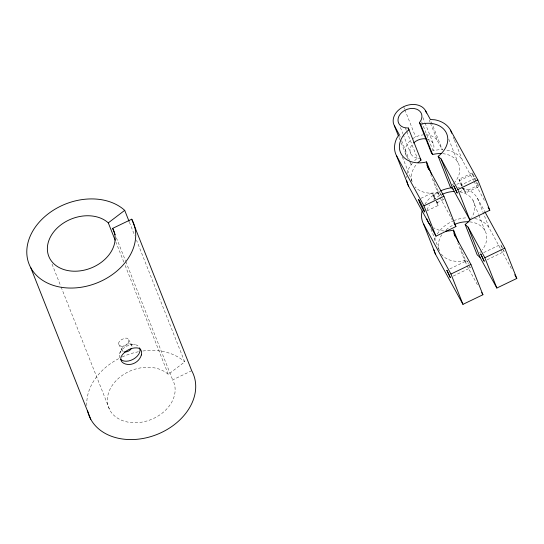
<?xml version="1.0" encoding="UTF-8"?>
<svg xmlns="http://www.w3.org/2000/svg" width="544" height="544" viewBox="0 0 544 544"><rect width="100%" height="100%" fill="white"/><g stroke="black" fill="none" stroke-linecap="round" stroke-linejoin="round"><path stroke-width="0.41" stroke-dasharray="2.72 2.04" d="M441.891 196.282L439.831 192.522L433.575 195.534L434.935 198.961M439.831 192.522L441.191 195.949M436.247 201.552L436.995 202.722L436.444 201.062M436.995 202.722L443.251 199.709L442.7 198.057M462.556 186.34L460.496 182.58L461.856 186.007M459.428 191.93L463.91 189.768L463.359 188.115M467.575 261.882L466.827 260.712L468.187 264.139M453.247 276.073L470.247 267.9L469.696 266.24M502.772 248.166L500.711 244.406L502.071 247.833M487.138 259.774L504.132 251.593L503.581 249.941M119.585 353.675L122.012 348.282M412.291 163.139L408.823 168.429A29.927 22.658 -21.6 0 0 406.803 174.617M414.61 160.711L417.302 158.127L420.322 158.324M191.719 370.722L172.652 379.896A34.918 26.432 -21.6 0 1 139.522 422.47A34.918 26.432 -21.6 0 1 111.296 386.906A34.918 26.432 -21.6 0 1 168.286 374.394L184.702 361.876L136.578 240.339M461.713 186.191L459.258 180.805L459.054 179.248L472.274 172.883L478.366 185.184L478.577 186.742L465.358 193.1L462.414 187.734M420.879 198.329L432.296 192.834A6.984 0.428 64.3 0 1 435.9 199.417M459.258 180.805L472.484 174.44L472.274 172.883M456.756 184.382L460.496 182.58M475.218 178.255L461.999 184.62L459.054 179.248M465.358 193.1L465.147 191.542L478.366 185.184M426.863 210.909L438.274 205.414M449.834 268.886L466.827 260.712M483.718 252.586L500.711 244.406M426.639 138.944A12.349 9.343 -21.6 0 1 433.01 150.572L439.579 149.634L442.374 149.818L430.372 119.51M129.506 343.856L134.905 344.624M463.91 189.768L462.754 187.83M504.132 251.593L503.384 250.424M443.251 199.709L442.496 198.54M433.575 195.534L435.635 199.288M470.247 267.9L469.499 266.73M476 182.043L478.577 186.742M454.498 140.216L462.495 160.419L473.504 180.506M473.906 181.247L485.323 202.076M461.89 188A29.927 22.658 -21.6 0 1 477.496 198.302L484.425 210.943M477.496 198.302L489.498 228.602L500.5 248.69M500.908 249.431L511.503 268.77M430.488 123.162L437.56 141.032L442.374 149.818M439.96 197.431L452.329 220.007M466.956 265.622L478.128 286.008M401.152 142.827L407.986 158.964M409.992 162.622L411.196 164.818L409.652 160.936M128.663 339.646L131.886 345.522M118.796 344.393L122.012 350.268M467.99 262.65L468.432 263.534M472.484 174.44L475.633 181.37M463.746 188.469L465.147 191.542M453.268 137.108L454.192 139.441M448.78 139.264L458.014 162.574M473.008 200.457L478.55 214.445M478.856 215.22L485.01 230.765M429.257 120.054L430.182 122.386M422.926 117.552L424.769 122.21M425.075 122.992L433.078 143.194M421.627 121.822L433.01 150.572M433.643 179.778L438.566 192.209L439.164 195.976L430.855 174.998M460.639 247.962L465.562 260.399L466.16 264.166L457.851 243.182M403.648 106.685L404.573 109.018M404.879 109.793L415.643 136.986M405.307 127.82L406.538 130.927M406.844 131.709L417.302 158.127A12.349 9.343 -21.6 0 1 412.515 144.085M400.404 127.459L402.866 133.674M403.179 134.45L410.87 153.877M399.194 134.511L400.425 137.618M401.656 140.733L409.346 160.154M398.997 137.387L399.922 139.72M402.376 156.964L412.529 182.607M430.916 229.038L439.525 250.798M129.397 222.19L134.708 235.606M116.409 237.844L125.474 260.732M125.78 261.521L172.652 379.896M115.79 241.808L123.916 262.33M125.168 265.486L168.286 374.394M52.034 264.119L60.785 286.212M61.098 287.001L109.84 410.115M86.843 405.593A56.12 42.48 -21.6 0 1 119.32 358.346M122.23 356.946A56.12 42.48 -21.6 0 1 138.693 351.689M142.909 351.002A56.12 42.48 -21.6 0 1 184.702 361.876M119.585 357.734A11.227 7.303 -28.7 0 1 126.976 346.059A11.227 7.303 -28.7 0 1 139.774 348.024M123.332 351.621A5.488 3.57 -28.7 0 1 124.998 344.903A5.488 3.57 -28.7 0 1 132.056 346.467M119.381 341.482A5.46 3.563 -18.8 0 0 121.251 346.202A5.556 3.631 -18.8 0 0 125.31 345.834A5.556 3.543 -38.4 0 0 128.228 342.842A5.46 3.475 -38.4 0 0 126.364 338.123A5.556 3.543 -38.4 0 0 122.672 339.17A5.556 3.631 -18.8 0 0 119.381 341.482M406.531 177.704A29.927 22.658 -21.6 0 1 406.606 176.161M446.889 150.117A29.927 22.658 -21.6 0 1 462.495 160.419M442.775 153.68A24.942 18.884 -21.6 0 1 454.675 182.362M453.669 183.491A24.942 18.884 -21.6 0 1 451.996 185.116M438.566 192.209A24.942 18.884 -21.6 0 1 415.072 186.884M411.903 181.111A24.942 18.884 -21.6 0 1 416.48 164.383M406.382 156.033A17.333 13.124 -21.6 0 1 411.257 139.774M412.42 138.89A17.333 13.124 -21.6 0 1 424.286 134.783M426.013 134.783A17.333 13.124 -21.6 0 1 437.56 141.032M436.655 201.035A6.984 0.428 64.3 0 1 438.328 205.401A6.984 0.428 64.3 0 1 436.247 202.021M434.67 198.839A6.984 0.428 64.3 0 1 432.296 192.834M434.33 240.475A29.927 22.658 -21.6 0 1 435.465 237.374M437.308 233.954A29.927 22.658 -21.6 0 1 453.07 220.973M453.791 220.667A29.927 22.658 -21.6 0 1 466.575 217.818M474.654 218.457A29.927 22.658 -21.6 0 1 489.498 228.602M469.778 221.87A24.942 18.884 -21.6 0 1 482.215 249.886M480.665 251.675A24.942 18.884 -21.6 0 1 479.57 252.776M465.562 260.399A24.942 18.884 -21.6 0 1 440.558 253.062M439.436 250.866A24.942 18.884 -21.6 0 1 441.932 234.6M446.162 229.806A24.942 18.884 -21.6 0 1 453.472 224.944M424.905 204.313A29.927 22.658 -21.6 0 1 439.654 191.318M457.892 187.53A29.927 22.658 -21.6 0 1 459.517 187.66M460.006 191.876A24.942 18.884 -21.6 0 1 471.682 217.512M444.142 231.003A24.942 18.884 -21.6 0 1 433.656 227.786M427.122 210.072A24.942 18.884 -21.6 0 1 429.474 204.993M433.582 200.036A24.942 18.884 -21.6 0 1 441.476 194.636"/><path stroke-width="0.82" d="M441.245 153.578A24.942 18.884 -21.6 0 0 432.596 154.53L431.426 152.986L419.424 122.679L421.008 120.265A12.349 9.343 -21.6 0 0 414.637 108.637A12.349 9.343 -21.6 0 0 398.936 116.192A12.349 9.343 -21.6 0 0 405.307 127.82L408.32 128.024L420.981 160.12A24.942 18.884 -21.6 0 0 418.03 162.697M87.482 410.353A56.12 42.48 -21.6 0 0 155.938 434.874A56.12 42.48 -21.6 0 0 191.719 370.722L131.73 219.198L112.662 228.371A34.918 26.432 -21.6 0 1 79.533 270.946A34.918 26.432 -21.6 0 1 51.306 235.375A34.918 26.432 -21.6 0 1 108.29 222.87L124.705 210.351L129.084 221.401M443.918 196.255L455.92 226.562L435.962 236.157L423.966 205.856L443.918 196.255L427.162 165.675L426.564 161.908A24.942 18.884 -21.6 0 1 401.146 153.857A24.942 18.884 -21.6 0 1 408.979 129.812L408.32 128.024M477.802 179.948L489.804 210.256L469.853 219.858L457.851 189.55L477.802 179.948L450.5 130.111A29.927 22.658 -21.6 0 0 434.894 119.809L430.372 119.51L425.564 110.731A17.333 13.124 -21.6 0 0 403.648 106.685A17.333 13.124 -21.6 0 0 394.38 125.732L398.385 135.83M470.914 264.438L482.916 294.746L462.964 304.348L450.962 274.04L470.914 264.438L454.158 233.859L453.56 230.092A24.942 18.884 -21.6 0 1 445.686 231.064M504.798 248.139L516.8 278.446L496.849 288.041L484.847 257.74L504.798 248.139L484.833 211.691M419.424 122.679L420.594 124.222A24.942 18.884 -21.6 0 1 446.012 132.274A24.942 18.884 -21.6 0 1 438.178 156.318L441.096 158.97L457.851 189.55M469.853 219.858L453.098 189.271L450.174 186.626L438.178 156.318M470.73 218.906A24.942 18.884 -21.6 0 1 465.174 224.502L468.092 227.154L484.847 257.74M496.849 288.041L480.094 257.462L477.176 254.81L465.174 224.502M488.172 207.284L489.804 210.256M514.76 274.727L516.8 278.446M453.92 222.918L455.92 226.562M394.38 125.732L399.194 134.511L396.821 138.128A29.927 22.658 -21.6 0 0 396.658 156.019L408.66 186.32L435.962 236.157M481.719 292.563L482.916 294.746M396.658 156.019L423.966 205.856M422.124 210.95A29.927 22.658 -21.6 0 0 423.66 224.203L450.962 274.04M423.66 224.203L435.656 254.51L462.964 304.348M450.5 130.111L451.731 133.226M425.564 110.731L426.489 113.057M441.096 158.97L453.098 189.271M468.092 227.154L480.094 257.462M420.594 124.222L432.596 154.53M426.564 161.908L431.487 174.338M453.56 230.092L458.483 242.522M427.162 165.675L428.699 169.558M454.158 233.859L455.389 236.966M112.662 228.371L115.158 234.688M108.29 222.87L115.165 240.23M30.784 267.764L90.773 419.288M420.322 158.324L420.981 160.12M131.73 219.198A56.12 42.48 -21.6 0 1 78.486 287.62A56.12 42.48 -21.6 0 1 33.123 230.459A56.12 42.48 -21.6 0 1 124.705 210.351M139.971 348.636A11.227 7.303 -28.7 0 1 133.246 359.244A11.227 7.303 -28.7 0 1 120.625 359.332M131.369 348.575A5.488 3.57 -28.7 0 1 124.392 351.934M408.66 186.32A29.927 22.658 -21.6 0 1 406.749 180.724M413.562 142.984A12.349 9.343 -21.6 0 1 425.911 138.829M454.954 224.278A24.942 18.884 -21.6 0 1 469.01 221.809M435.656 254.51A29.927 22.658 -21.6 0 1 433.901 249.744M440.354 190.985A29.927 22.658 -21.6 0 1 451.554 187.775M430.651 225.386A24.942 18.884 -21.6 0 1 426.904 218.994M442.211 194.296A24.942 18.884 -21.6 0 1 453.914 191.468M141.352 354.974C139.305 362.209 130.839 366.724 123.869 363.385A11.145 7.276 -18.8 0 1 121.169 356.565C124.413 350.819 132.09 346.739 138.652 348.153A11.145 7.099 -38.4 0 1 141.352 354.974M453.764 185.817L457.184 193.004L453.764 185.817M446.876 270.307L450.296 277.494L446.876 270.307M480.76 254.007L484.18 261.195L480.76 254.007M419.56 202.32A6.984 0.428 64.3 0 0 424.578 212.004A6.984 0.428 64.3 0 0 420.628 202.824A6.984 0.428 64.3 0 0 419.56 202.32"/></g></svg>
